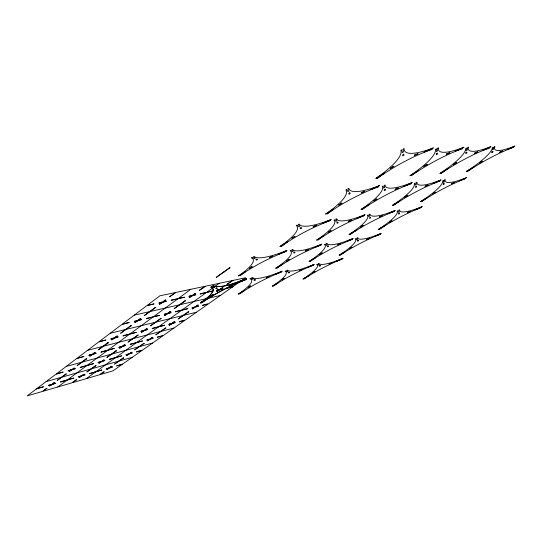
<?xml version="1.0" encoding="UTF-8"?>
<svg xmlns="http://www.w3.org/2000/svg" width="542" height="542" viewBox="0 0 542 542"><rect width="100%" height="100%" fill="white"/><g stroke="black" fill="none" stroke-linecap="round" stroke-linejoin="round"><path stroke-width="0.81" d="M246 279.394L246.454 278.771C235.878 282.368 224.259 288.405 212.959 285.959M246.332 278.94C236.258 282.016 224.415 288.595 213.209 285.83M246.298 278.995L238.514 282.348L246.414 279.055L245.858 279.387M245.953 279.455L245.756 279.692C229.74 285.234 215.154 294.442 200.77 302.87C203.352 300.654 209.503 296.63 212.146 292.619C216.082 289.591 209.971 287.145 211.211 286.881M245.851 279.577C230.838 285.62 215.567 292.91 202.234 302.524M72.648 369.285L74.403 367.984L71.822 369.515L75.419 368.635L72.228 369.766L72.77 369.366M57.703 387.002L66.903 380.247M67.418 379.867L86.591 365.796M87.133 365.396L107.391 350.525M107.96 350.105L129.396 334.373M130.005 333.926L152.715 317.253M153.366 316.779L177.478 299.076M178.169 298.574L190.798 289.299M102.35 361.087L104.105 359.813L101.578 361.297L104.911 360.484L101.903 361.561L102.445 361.162M86.259 378.662L95.514 372.029M96.029 371.656L115.277 357.862M115.819 357.469L136.11 342.923M136.686 342.51L158.115 327.144M158.725 326.711L181.387 310.464M182.031 309.997L219.273 283.297M200.344 302.964C204.971 299.062 212.403 295.681 213.175 289.049L212.315 287.904L210.608 287.199M232.335 280.546L226.746 284.516L233.046 280.397M207.362 298.357L207.051 298.574L207.694 298.283M232.687 280.39L232.362 280.627L233.019 280.322M130.026 353.445L131.781 352.198L129.308 353.641L132.397 352.889L129.552 353.912L130.1 353.526M201.631 302.673L213.297 294.401L200.682 302.89M211.177 286.901L211.82 286.555M211.895 286.515L213.121 285.878M212.545 286.176L214.727 287.165L213.765 287.673L211.414 286.772M46.124 381.595L61.361 377.3M62.188 377.063L91.07 368.926M91.835 368.709L118.773 361.114M119.491 360.911L132.282 357.307M66.246 366.419L81.557 362.28M82.384 362.049L111.347 354.211M112.119 354.001L139.084 346.704M139.802 346.507L152.593 343.045M87.56 350.349L102.926 346.379M103.759 346.162L132.77 338.669M133.542 338.472L160.5 331.514M161.218 331.325L173.982 328.032M110.189 333.283L125.581 329.522M126.415 329.319L155.432 322.233M156.204 322.043L183.108 315.471M183.826 315.295L196.55 312.192M201.739 302.253L202.451 302.09M134.253 315.139L149.646 311.623M150.48 311.433L179.449 304.814M180.215 304.638L220.384 295.458M206.177 299.103L206.888 298.94M212.362 294.719L213.067 294.563M210.438 296.081L211.15 295.918M233.148 286.494L226.935 288.188L232.471 286.969M206.712 292.389L206.055 292.694L206.394 292.619M233.128 286.589L232.809 286.806M218.528 275.715L219.293 275.566M223.257 272.28L224.015 272.131M436.324 153.684L436.317 154.721L437.441 154.124L437.455 153.088L436.324 153.684M436.351 148.915L436.33 151.591L437.475 150.981L437.509 148.298L438.464 147.803A57.696 12.486 -30.4 0 0 463.986 147.221L455.436 151.008L462.943 148.251L462.434 148.725A50.196 10.102 -29.1 0 0 411.398 175.649L410.904 175.703L418.322 170.595L409.887 175.764A54.837 12.48 -28.7 0 0 435.395 149.429L436.351 148.915M443.268 183.934L443.234 184.693L444.189 184.192L444.223 183.433L443.268 183.934M443.417 180.472L443.336 182.41L444.298 181.902L444.393 179.958L445.206 179.544A48.245 8.909 -29.5 0 0 466.587 177.6L459.331 180.865L465.7 178.413L465.26 178.792A42.926 7.432 -28.6 0 0 421.784 201.495L421.419 201.549L427.74 197.369L420.565 201.658A46.287 8.889 -28.3 0 0 442.611 180.899L443.417 180.472M465.876 152.654L465.741 153.623L466.798 153.068L466.94 152.092L465.876 152.654M466.506 148.162L466.154 150.676L467.231 150.107L467.597 147.587L468.498 147.119A54.478 10.854 -30.3 0 0 490.971 146.604L482.983 150.161L489.927 147.573L489.419 148.027A47.676 8.923 -29.2 0 0 441.195 173.352L440.754 173.399L447.922 168.582L439.908 173.454A51.775 10.887 -29 0 0 465.605 148.643L466.506 148.162M491.98 151.74L491.743 152.661L492.753 152.133L492.99 151.211L491.98 151.74M493.078 147.499L492.468 149.87L493.484 149.341L494.108 146.957L494.961 146.516A51.626 9.519 -30.3 0 0 514.9 146.062L507.414 149.416L513.863 146.977L513.362 147.404A45.42 7.927 -29.2 0 0 467.658 171.319L467.265 171.36L474.189 166.807L466.466 171.407A49.078 9.566 -29.1 0 0 492.224 147.952L493.078 147.499M229.693 285.58L229.449 285.919L232.728 284.381L229.693 285.58M286.853 250.479L278.629 254.164L286.291 251.197L285.993 251.535A45.243 8.943 -26.3 0 0 240.214 275.607L239.611 275.743L245.357 271.671L238.338 275.993A49.715 10.732 -25.4 0 0 251.4 257.85L252.247 257.396L254.259 258.663L255.275 258.127L253.277 256.847L254.137 256.4A50.487 11.084 -27 0 0 286.853 250.479M282.091 271.196L274.631 274.57L281.589 271.806L281.325 272.098A41.165 7.405 -26.2 0 0 239.849 293.778L239.3 293.906L244.503 290.322L238.148 294.171A44.871 8.726 -25.4 0 0 249.909 278.805L250.668 278.398L252.504 279.333L253.419 278.852L251.596 277.911L252.376 277.511A45.433 8.997 -26.7 0 0 282.091 271.196M269.659 257.369L269.354 257.762L272.762 256.17L269.659 257.369M331.067 219.524L322.537 223.318L330.369 220.343L330.064 220.682A47.384 9.736 -27 0 0 281.732 246.183L281.142 246.298L287.436 241.834L279.896 246.502A52.059 11.843 -26.2 0 0 296.244 225.574L297.145 225.093L298.737 226.793L299.814 226.224L298.236 224.517L299.143 224.042A53.373 12.141 -27.9 0 0 331.067 219.524M266.488 277.585L266.217 277.917L269.306 276.467L266.488 277.585M313.425 226.475L313.046 226.929L316.603 225.269L313.425 226.475M321.758 244.164L314.048 247.633L321.149 244.855L320.837 245.18A42.893 8.008 -26.7 0 0 277.314 267.972L276.779 268.094L282.429 264.198L275.641 268.317A46.741 9.546 -26 0 0 290.072 250.79L290.871 250.363L292.368 251.63L293.337 251.122L291.853 249.848L292.666 249.428A47.682 9.783 -27.4 0 0 321.758 244.164M379.664 185.493L370.809 189.415L378.811 186.441L378.391 186.888A49.939 10.603 -27.9 0 0 327.321 213.88L326.738 213.968L333.669 209.056L325.525 214.11A54.891 13.076 -27.1 0 0 345.789 189.924L346.751 189.409L347.822 191.631L348.96 191.028L347.903 188.792L348.872 188.291A56.924 13.286 -29.1 0 0 379.664 185.493M314.109 264.394L307.084 267.585L313.574 264.984L313.296 265.268A39.193 6.7 -26.5 0 0 273.683 285.905L273.188 286.027L278.317 282.578L272.206 286.251A42.418 7.852 -25.9 0 0 285.045 271.298L285.776 270.912L287.179 271.874L288.053 271.413L286.657 270.451L287.395 270.072A43.109 8.049 -27.1 0 0 314.109 264.394M305.79 250.621L305.458 250.993L308.662 249.489L305.79 250.621M361.568 192.498L361.108 193.013L364.82 191.292L361.568 192.498M364.949 214.72L356.982 218.29L364.217 215.506L363.851 215.879A44.911 8.658 -27.4 0 0 318.079 239.903L317.619 239.998L323.716 235.763L316.508 240.181A48.956 10.44 -26.8 0 0 333.98 220.16L334.834 219.706L335.918 221.366L336.941 220.831L335.864 219.164L336.724 218.717A50.379 10.63 -28.3 0 0 364.949 214.72M299.53 270.411L299.231 270.736L302.151 269.36L299.53 270.411M433.322 147.919L424.122 151.963L432.286 149.016L431.778 149.524A53.041 11.531 -28.9 0 0 377.591 178.25L377.036 178.311L384.698 172.871L375.87 178.379A58.373 14.431 -28.3 0 0 400.816 150.33L401.832 149.775L402.259 152.634L403.478 151.984L403.065 149.118L404.088 148.583A61.348 14.512 -30.3 0 0 433.322 147.919M352.978 238.514L345.728 241.786L352.341 239.178L352.015 239.489A40.833 7.202 -27.1 0 0 310.546 261.136L310.058 261.244L315.607 257.518L309.042 261.447A44.193 8.523 -26.5 0 0 324.475 244.517L325.241 244.11L326.318 245.37L327.233 244.889L326.169 243.622L326.941 243.222A45.23 8.686 -27.8 0 0 352.978 238.514M348.614 221.231L348.215 221.664L351.548 220.106L348.614 221.231M414.779 154.937L414.217 155.54L418.099 153.738L414.779 154.937M412.164 182.539L403.912 186.218L411.29 183.44L410.856 183.86A47.31 9.356 -28.2 0 0 362.598 209.253L362.076 209.334L368.824 204.686L361.013 209.463A51.605 11.416 -27.7 0 0 382.205 186.529L383.106 186.048L383.695 188.169L384.773 187.6L384.197 185.472L385.098 184.998A53.658 11.531 -29.3 0 0 412.164 182.539M343.039 258.249L336.399 261.278L342.259 259.022A37.439 6.084 -26.8 0 0 304.279 278.784L303.886 278.886L308.872 275.58L302.944 279.096A40.291 7.093 -26.3 0 0 316.65 264.55L317.348 264.178L318.398 265.153L319.238 264.713L318.195 263.737L318.899 263.378A41.07 7.229 -27.4 0 0 343.039 258.249M338.086 244.584L337.734 244.95L340.755 243.527L338.086 244.584M395.111 210.452L387.632 213.819L394.352 211.204L393.98 211.556A42.743 7.744 -27.7 0 0 350.478 234.307L349.997 234.401L356.019 230.357L349.014 234.557A46.28 9.255 -27.2 0 0 367.374 215.37L368.181 214.944L368.865 216.556L369.834 216.048L369.156 214.429L369.969 214.009A47.757 9.37 -28.5 0 0 395.111 210.452M395.45 189.09L394.976 189.585L398.445 187.966L395.45 189.09M329.36 263.934L329.048 264.245L331.819 262.938L329.36 263.934M381.067 233.426L374.231 236.529L380.409 234.069L380.077 234.368A39.004 6.504 -27.4 0 0 340.478 254.977L340.037 255.072L345.471 251.495L339.116 255.255A41.978 7.649 -26.9 0 0 355.281 238.893L356.013 238.507L356.744 239.754L357.625 239.3L356.893 238.046L357.632 237.667A43.069 7.757 -28 0 0 381.067 233.426M379.901 216.57L379.488 216.983L382.625 215.513L379.901 216.57M446.906 153.786L446.337 154.348L449.948 152.661L446.906 153.786M440.937 179.93L433.214 183.386L440.05 180.784L439.616 181.177A44.993 8.313 -28.4 0 0 393.865 205.154L393.411 205.228L399.962 200.818L392.462 205.337A48.773 10.041 -28 0 0 414.224 183.548L415.077 183.088L415.294 185.12L416.31 184.585L416.107 182.546L416.961 182.105A50.792 10.095 -29.4 0 0 440.937 179.93M367.117 239.157L366.758 239.51L369.617 238.162L367.117 239.157M422.123 206.624L415.084 209.808L421.358 207.342L420.978 207.681A40.813 6.958 -27.9 0 0 379.529 229.286L379.095 229.374L384.969 225.506L378.214 229.517A43.949 8.245 -27.6 0 0 397.13 211.102L397.896 210.696L398.255 212.268L399.176 211.787L398.824 210.215L399.596 209.815A45.433 8.32 -28.7 0 0 422.123 206.624M425.416 186.075L424.935 186.543L428.187 185.018L425.416 186.075M407.909 212.396L407.489 212.789L410.45 211.394L407.909 212.396M475.144 152.769L474.575 153.298L477.956 151.719L475.144 152.769M452.109 183.392L451.622 183.84L454.684 182.403L452.109 183.392M500.158 151.868L499.595 152.37L502.78 150.879L500.158 151.868M36.226 389.054L27.1 395.938L42.256 391.507L46.294 388.506L47.12 388.268L43.082 391.27L71.842 382.869L75.907 379.922L76.673 379.698L72.608 382.645L99.484 374.8L103.563 371.9L104.281 371.697L100.195 374.59L112.98 370.857L122.255 364.346L116.625 365.965L117.147 365.599L122.77 363.98L142.038 350.457L136.408 352.015L136.957 351.629L142.58 350.078L162.864 335.837L157.241 337.327L157.817 336.921L163.433 335.437L184.808 320.43L179.206 321.84L179.815 321.413L185.418 320.004L207.979 304.164L202.403 305.485L203.04 305.031L208.616 303.716L245.594 277.755L205.703 286.156L199.307 290.41L204.944 286.318L176.082 292.402L169.585 296.792L175.249 292.572L159.883 295.81L147.207 305.37L154.111 303.859L146.516 305.891L122.356 324.109L129.26 322.476L121.713 324.597L99.01 341.717L105.907 339.983L98.4 342.171L77.032 358.282L83.908 356.467L76.463 358.716L56.307 373.912L63.157 372.022L55.772 374.319L36.734 388.675L43.55 386.717L36.226 389.054M48.922 385.172L48.407 385.558L51.585 384.413L48.922 385.172M68.556 370.525L68.014 370.931L71.232 369.786L68.556 370.525M89.328 355.03L88.759 355.464L92.018 354.326L89.328 355.03M111.34 338.615L110.731 339.068L114.03 337.937L111.34 338.615M134.701 321.189L134.057 321.67L137.397 320.552L134.701 321.189M159.544 302.66L158.853 303.174L162.227 302.07L159.544 302.66M51.205 384.854L49.559 386.08L52.025 384.617L51.205 384.854M53.814 382.916L52.161 384.142L54.64 382.679L53.814 382.916M65.629 374.122L57.154 380.43L66.456 373.892L65.629 374.122M70.812 370.267L69.078 371.561L71.639 370.037L70.812 370.267M86.063 358.919L77.099 365.593L86.896 358.696L86.063 358.919M91.551 354.841L89.715 356.209L92.384 354.617L91.551 354.841M94.471 352.666L92.621 354.041L95.304 352.449L94.471 352.666M107.702 342.822L98.204 349.888L108.535 342.612L107.702 342.822M113.522 338.499L111.571 339.949L114.355 338.289L113.522 338.499M116.618 336.196L114.653 337.652L117.451 335.986L116.618 336.196M130.656 325.749L120.575 333.249L131.489 325.552L130.656 325.749M136.828 321.155L134.762 322.693L137.661 320.959L136.828 321.155M140.121 318.71L138.034 320.261L140.947 318.513L140.121 318.71M155.039 307.612L144.321 315.579L155.872 307.422L155.039 307.612M161.604 302.727L159.402 304.36L162.437 302.544L161.604 302.727M165.107 300.119L162.885 301.772L165.94 299.943L165.107 300.119M53.116 383.973L52.601 384.353L55.751 383.214L53.116 383.973M93.563 353.912L92.987 354.339L96.219 353.215L93.563 353.912M115.581 337.551L114.972 338.005L118.244 336.88L115.581 337.551M138.942 320.187L138.298 320.668L141.604 319.556L138.942 320.187M163.779 301.731L163.088 302.24L166.435 301.149L163.779 301.731M60.975 381.717L60.467 382.096L73.766 378.045L60.975 381.717M80.67 367.185L80.128 367.584L93.502 363.635L80.67 367.185M101.483 351.819L100.907 352.246L114.342 348.418L101.483 351.819M123.515 335.559L122.905 336.006L136.388 332.321L123.515 335.559M146.875 318.31L146.232 318.791L159.741 315.268L146.875 318.31M171.692 299.99L171.008 300.498L184.524 297.172L171.692 299.99M78.773 376.609L78.258 376.981L81.253 375.897L78.773 376.609M98.522 362.246L97.98 362.645L101.015 361.561L98.522 362.246M119.375 347.09L118.8 347.503L121.869 346.426L119.375 347.09M141.421 331.06L140.812 331.501L143.915 330.43L141.421 331.06M164.768 314.082L164.124 314.55L167.254 313.493L164.768 314.082M189.537 296.074L188.853 296.569L192.01 295.532L189.537 296.074M229.232 267.938L216.183 277.416L229.998 267.795L229.232 267.938M229.612 267.775L229.266 268.026L229.971 267.707L229.612 267.775M80.846 376.338L79.193 377.537L81.618 376.114L80.846 376.338M83.475 374.434L81.808 375.64L84.247 374.21L83.475 374.434M95.358 365.816L86.828 371.995L96.124 365.599L95.358 365.816M100.568 362.036L98.82 363.303L101.334 361.819L100.568 362.036M115.873 350.931L106.876 357.456L116.645 350.721L115.873 350.931M121.374 346.934L119.531 348.276L122.146 346.731L121.374 346.934M124.308 344.814L122.451 346.162L125.073 344.61L124.308 344.814M137.56 335.2L128.047 342.097L138.325 335.003L137.56 335.2M143.373 330.979L141.428 332.395L144.145 330.783L143.373 330.979M146.475 328.73L144.511 330.159L147.241 328.54L146.475 328.73M160.5 318.554L150.432 325.864L161.272 318.371L160.5 318.554M166.665 314.082L164.599 315.579L167.437 313.899L166.665 314.082M169.951 311.704L167.864 313.215L170.716 311.521L169.951 311.704M184.822 300.912L174.145 308.662L185.594 300.742L184.822 300.912M191.367 296.169L189.172 297.754L192.132 296L191.367 296.169M194.849 293.642L192.64 295.241L195.615 293.473L194.849 293.642M82.682 375.484L82.167 375.863L85.141 374.779L82.682 375.484M123.305 346.047L122.729 346.467L125.771 345.396L123.305 346.047M145.351 330.071L144.741 330.512L147.817 329.448L145.351 330.071M168.691 313.154L168.047 313.622L171.15 312.571L168.691 313.154M193.44 295.214L192.756 295.715L195.892 294.679L193.44 295.214M90.019 373.384L89.505 373.756L101.957 369.956L90.019 373.384M109.796 359.136L109.254 359.529L121.754 355.83L109.796 359.136M130.663 344.102L130.087 344.516L142.621 340.938L130.663 344.102M152.702 328.222L152.092 328.662L164.653 325.22L152.702 328.222M176.028 311.42L175.384 311.887L187.938 308.601L176.028 311.42M200.75 293.608L200.066 294.103L212.6 291.007L200.75 293.608M106.632 368.614L106.117 368.98L108.956 367.95L106.632 368.614M126.435 354.536L125.893 354.922L128.759 353.892L126.435 354.536M147.309 339.698L146.733 340.112L149.626 339.089L147.309 339.698M169.328 324.048L168.718 324.475L171.645 323.466L169.328 324.048M192.6 307.504L191.956 307.958L194.91 306.955L192.6 307.504M217.234 289.99L216.556 290.471L219.524 289.489L217.234 289.99M108.522 368.384L106.862 369.563L109.24 368.181L108.522 368.384M111.157 366.514L109.484 367.7L111.876 366.311L111.157 366.514M123.068 358.066L114.525 364.129L123.786 357.862L123.068 358.066M128.291 354.36L126.543 355.599L129.01 354.163L128.291 354.36M143.61 343.493L134.606 349.881L144.328 343.296L143.61 343.493M149.111 339.59L147.268 340.898L149.829 339.4L149.111 339.59M152.038 337.51L150.181 338.831L152.756 337.32L152.038 337.51M165.276 328.12L155.778 334.861L165.994 327.937L165.276 328.12M171.082 324.001L169.138 325.383L171.8 323.825L171.082 324.001M174.172 321.812L172.214 323.201L174.89 321.63L174.172 321.812M188.155 311.887L178.122 319.008L188.873 311.718L188.155 311.887M194.293 307.538L192.241 308.994L195.012 307.368L194.293 307.538M197.566 305.214L195.493 306.684L198.277 305.051L197.566 305.214M218.86 290.112L216.685 291.657L219.571 289.95L218.86 290.112M222.322 287.653L220.127 289.211L223.026 287.497L222.322 287.653M251.651 266.847L249.306 268.514L252.348 266.711L251.651 266.847M294.421 236.502L291.847 238.331L295.105 236.393L294.421 236.502M341.453 203.142L338.615 205.147L342.117 203.06L341.453 203.142M393.417 166.279L390.274 168.501L394.054 166.238L393.417 166.279M201.251 302.687L200.953 302.903L201.583 302.612L201.251 302.687M110.29 367.564L109.775 367.93L112.587 366.907L110.29 367.564M150.961 338.736L150.391 339.143L153.264 338.127L150.961 338.736M172.979 323.127L172.37 323.56L175.269 322.551L172.979 323.127M196.238 306.643L195.594 307.097L198.521 306.101L196.238 306.643M220.845 289.198L220.167 289.679L223.114 288.696L220.845 289.198M250.194 286.108L248.073 287.572L250.831 285.966L250.194 286.108M288.683 259.584L286.379 261.169L289.306 259.462L288.683 259.584M330.606 230.689L328.093 232.423L331.216 230.594L330.606 230.689M376.453 199.097L373.702 200.994L377.042 199.022L376.453 199.097M426.798 164.395L423.769 166.489L427.36 164.368L426.798 164.395M283.974 278.52L281.887 279.923L284.55 278.392L283.974 278.52M321.792 253.094L319.529 254.611L322.355 252.978L321.792 253.094M362.801 225.519L360.349 227.166L363.343 225.431L362.801 225.519M407.428 195.513L404.752 197.315L407.95 195.452L407.428 195.513M456.161 162.742L453.234 164.714L456.655 162.715L456.161 162.742M314.482 271.664L312.429 273.012L315.004 271.542L314.482 271.664M351.568 247.254L349.36 248.703L352.076 247.152L351.568 247.254M391.629 220.885L389.231 222.464L392.117 220.811L391.629 220.885M435.016 192.322L432.421 194.036L435.483 192.275L435.016 192.322M482.184 161.279L479.358 163.142L482.624 161.259L482.184 161.279M403.797 154.226L402.591 154.863L402.753 155.967L403.953 155.33L403.797 154.226M349.793 192.776L348.662 193.379L349.075 194.232L350.2 193.636L349.793 192.776M301.054 227.565L299.983 228.135L300.6 228.792L301.664 228.229L301.054 227.565M385.226 189.273L384.156 189.835L384.386 190.655L385.45 190.093L385.226 189.273M256.847 259.123L255.838 259.659L256.617 260.153L257.619 259.618L256.847 259.123M212.058 286.366L211.604 286.61L212.058 286.366M337.781 222.139L336.772 222.667L337.192 223.311L338.201 222.782L337.781 222.139M216.57 287.877L215.608 288.385L216.522 288.737L217.477 288.229L216.57 287.877M416.466 186.184L415.457 186.712L415.538 187.498L416.547 186.97L416.466 186.184M294.502 252.125L293.54 252.626L294.123 253.121L295.078 252.619L294.502 252.125M370.362 217.322L369.4 217.823L369.664 218.453L370.62 217.952L370.362 217.322M254.855 279.591L253.941 280.072L254.652 280.438L255.56 279.957L254.855 279.591M328.073 245.885L327.165 246.359L327.578 246.847L328.486 246.373L328.073 245.885M399.447 213.02L398.539 213.501L398.675 214.11L399.583 213.636L399.447 213.02M289.157 272.172L288.283 272.626L288.832 272.999L289.699 272.545L289.157 272.172M358.194 240.282L357.32 240.736L357.612 241.224L358.479 240.77L358.194 240.282M320.058 265.485L319.231 265.912L319.638 266.291L320.464 265.865L320.058 265.485"/></g></svg>
